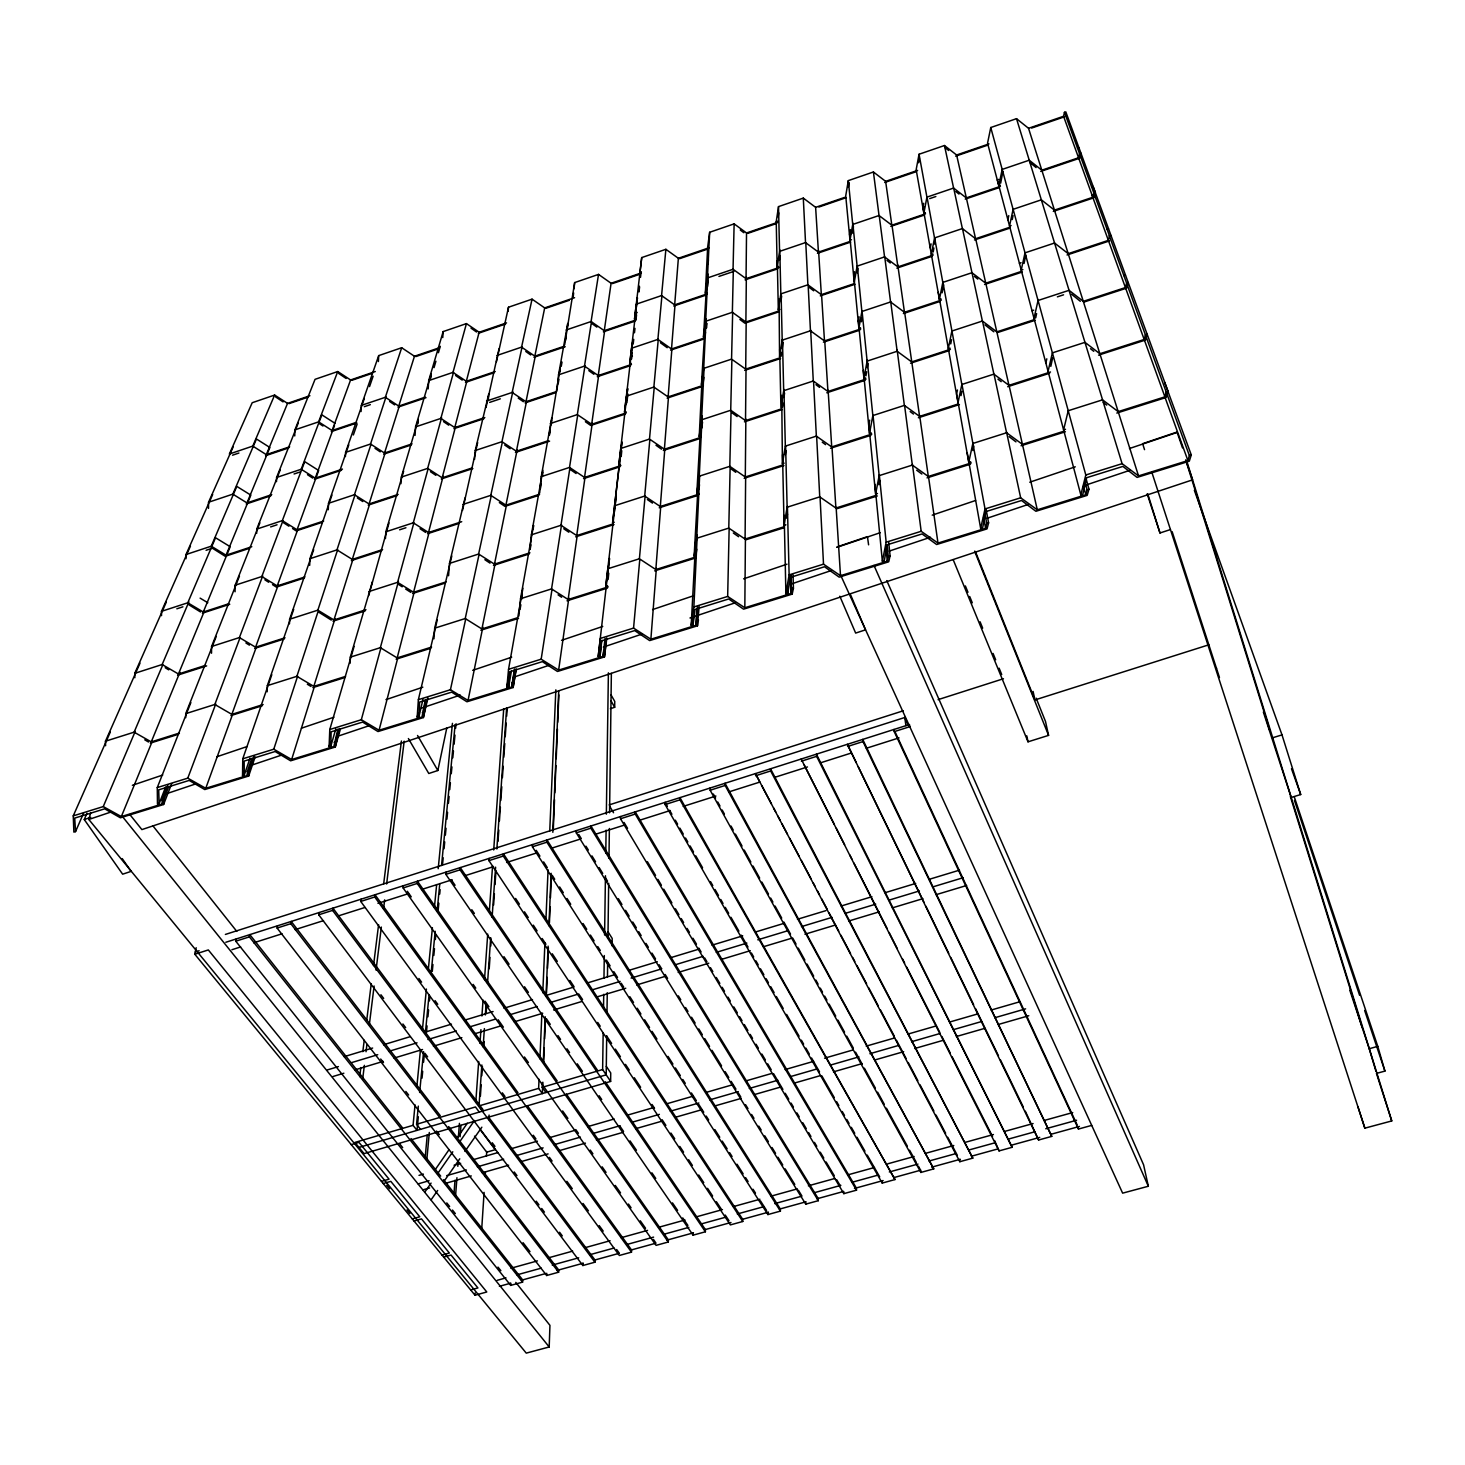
<?xml version="1.0" encoding="UTF-8"?>
<svg xmlns="http://www.w3.org/2000/svg" width="1465" height="1465" viewBox="0 0 1465 1465"><rect width="100%" height="100%" fill="white"/><g stroke="black" fill="none" stroke-linecap="round" stroke-linejoin="round"><path stroke-width="1.5" d="M361.049 899.199L360.738 901.433L619.347 1255.468L631.488 1252.136L631.488 1249.901L527.29 1105.617M208.524 508.392L208.543 502.257L233.191 446.862M211.528 653.225L211.564 646.505L239.454 576.075M856.512 1190.166L635.242 814.064L635.242 811.866L856.293 1187.95L856.512 1190.166L843.84 1193.645L620.519 818.752L620.519 816.554M780.992 409.028L745.52 420.583L746.033 368.447M782.695 464.973L745.3 476.986L745.85 419.027M784.361 526.668L745.081 539.065L745.648 476.748M791.283 575.47L790.807 593.526L744.824 607.755L745.429 537.948M235.059 591.768L235.133 585.231L259.891 522.822M415.053 1104.885L413.057 1125.321L354.896 1142.425L364.053 1153.614L610.63 1081.426L610.722 1072.966L606.309 1066.374M612.114 945.877L612.187 938.424L608.048 931.85M610.392 708.694L614.677 707.284L614.751 701.424L611.088 694.996M778.831 267.601L746.051 278.68L746.527 232.972L734.13 223.87L709.664 232.276L707.668 247.091L705.343 293.293L706.771 292.817M777.915 311.294L745.886 322.007L746.344 276.94M779.398 358.009L745.703 369.143L746.179 321.915M606.693 1036.066L606.199 1074.834L358.98 1147.406M606.986 1013.249L607.261 992.721M607.462 976.752L607.645 963.073M607.957 937.985L608.671 883.23M608.982 858.142L609.367 828.494M609.568 812.8L611.363 673.387M250.021 758.174L244.252 775.095L242.531 775.626L242.769 758.797L271.812 674.687M610.63 1081.426L602.628 1069.542L603.159 1033.063M603.525 1007.993L603.726 994.314M603.965 978.345L604.294 955.546M604.587 935.036L605.448 875.759M605.778 852.96L606.107 830.161M606.345 814.192L608.396 672.838M256.668 533.352L256.741 529.103L280.273 469.826M319.077 912.548L318.729 914.801L582.869 1265.522L594.918 1262.207L594.955 1259.973L488.504 1117.044M354.109 646.358L329.79 729.515L329.094 746.637L330.852 746.106L331.108 731.841L362.624 722.08L377.988 731.548L423.403 717.557L427.908 697.963M267.179 691.791L267.326 685.657L293.696 609.33M165.673 786.906L159.172 803.607L157.469 804.12L157.268 787.584L187.776 778.153L205.759 788.298L247.255 775.516L247.365 771.322L251.76 758.321M276.5 481.637L276.592 477.48L298.329 422.836M818.312 1200.677L590.871 828.183L590.926 825.985L818.148 1198.462L818.312 1200.677L805.75 1204.138L576.276 832.834L576.349 830.618M582.869 1265.522L582.923 1263.288M745.52 420.583L730.724 410.273L731.859 360.72M745.3 476.986L729.808 466.346L731.053 410.951M745.081 539.065L728.783 528.096L730.156 466.419M744.824 607.755L727.666 596.438L729.131 529.231M746.051 278.68L733.049 269.267L734.13 223.87M745.886 322.007L732.354 312.301L733.342 269.78M745.703 369.143L731.566 359.145L732.665 312.228M289.466 623.797L289.594 619.256L313.675 549.705M294.74 435.929L294.904 429.868L315.048 379.325L337.737 371.542L350.593 379.966L375.278 371.542M75.539 831.607L74.715 818.093L104.693 808.827L120.405 817.8L163.604 804.505L163.75 799.396L162.157 799.872L162.175 803.992L121.339 816.573L103.246 806.592L73.25 815.877L73.873 832.12L75.539 831.607L83.615 813.093M309.683 565.362L309.902 558.714L331.969 495.06M277.471 925.807L277.086 928.059L546.665 1275.502L558.623 1272.206L558.696 1269.972L448.638 1126.567M90.647 812.91L88.816 819.466L526.265 1353.129L549.192 1346.976L549.943 1325.349L515.772 1282.369M328.27 509.765L328.508 503.301L348.798 444.829M546.665 1275.502L546.738 1273.268M542.819 1082.196L542.343 1093.586L538.644 1088.367L539.028 1079.265M543.662 1061.686L544.229 1048.024M544.614 1038.905L545.456 1018.413M546.5 993.343L547.159 977.393M547.544 968.292L548.386 947.782M549.43 922.73L550.089 906.78M550.455 897.66L551.408 874.88M553.294 829.318L554.521 799.707M554.795 792.876L555.931 765.536M556.206 758.687L557.433 729.076M557.726 722.245L558.861 694.904M345.41 456.567L345.594 452.374L364.327 398.498M545.951 1092.524L542.251 1087.305L542.435 1082.763M543.277 1062.272L545.181 1016.728M546.024 996.237L548.111 946.152M548.954 925.66L551.133 873.287M552.836 832.303L558.714 691.15M780.406 1211.116L546.903 842.192L546.994 839.976L780.277 1208.9L780.406 1211.116L767.916 1214.558L532.418 846.788L532.546 844.572M539.926 1058.774L541.885 1013.231M542.764 992.721L544.943 942.636M545.914 919.855L548.075 869.752M549.741 831.04L555.839 689.85M601.822 640.26L600.046 655.935L598.196 656.503L600.357 638.41L633.558 628.1L650.881 639.216L696.058 625.244L696.772 609.348M696.058 625.244L697.377 607.078M600.046 655.935L601.529 640.883L634.693 630.591L649.673 640.59L697.468 625.811L697.67 621.27M698.072 612.187L698.274 607.645M697.468 625.811L699.116 606.528M361.068 411.537L361.342 405.402L378.703 355.61L401.685 347.736L414.467 356.251L439.445 347.718M350.007 663.407L350.3 657.162L372.385 581.788M437.284 619.768L418.367 699.684L417.195 717.136L418.972 716.586L419.631 702.065L451.678 692.139L466.932 701.772L513.116 687.524L516.156 669.853M236.213 938.955L235.773 941.208L510.699 1285.391L522.584 1282.131L522.675 1279.897L443.51 1179.71M700.856 436.057L699.226 436.57L701.589 419.814L704.097 367.678M698.512 492.936L696.809 493.485L699.263 476.18L702.138 416.023M695.93 555.546L694.135 556.114L696.717 538.259L699.647 475.96M706.624 327.83L706.844 323.326M793.059 574.921L793.426 588.307L792.199 594.112L743.561 609.165L728.728 598.965L694.978 609.458L693.073 624.768L691.187 625.354L693.879 606.931L697.267 534.89M693.073 624.768L693.385 617.974M337.847 729.057L333.855 746.509L291.645 759.529L273.772 749.201L242.769 758.797M702.999 384.123L701.442 384.636L705.379 321.165M699.226 436.57L702.174 377.054M696.809 493.485L700.874 421.975M705.343 293.293L707.43 277.965L709.664 232.276M708.163 264.213L708.382 259.818M694.135 556.114L698.549 477.81M705.471 332.189L704.958 336.565L703.475 337.06L705.654 321.274L707.943 273.955M691.187 625.354L695.674 541.427M701.442 384.636L703.713 368.374L706.093 318.93M378.391 361.544L378.703 355.61M368.686 595.614L389.031 522.913M510.699 1285.391L510.827 1283.175M703.475 337.06L706.863 280.419M385.46 538.534L385.826 531.795L403.644 471.181M159.172 803.607L158.696 789.855L189.168 780.424L204.77 789.562L248.684 776.029L248.977 770.828L254.104 755.665M400.952 483.67L401.337 477.096L418.294 419.484L418.038 423.733M415.053 435.398L415.566 426.883L431.223 373.813L430.948 377.952M428.165 388.903L428.696 380.607L443.163 331.584L466.438 323.6L479.147 332.244L506.56 322.868M481.729 1228.805L484.091 1192.4M485.116 1176.487L485.409 1171.927M486.435 1156.013L486.746 1151.453M488.797 1119.608L489.09 1115.066M742.773 1221.48L503.301 856.054L503.447 853.839L742.663 1219.265L742.773 1221.48L730.376 1224.905L488.944 860.633L489.109 858.398M475.008 1295.225L194.808 954.246L208.323 949.943L486.783 1291.984L475.008 1295.225L475.154 1293.009M442.76 337.591L443.163 331.584M482.846 1111.056L479.018 1105.91L481.857 1064.982M483.12 1046.797L484.384 1028.595M485.318 1014.97L486.124 1003.598M487.534 983.125L490.702 937.655M492.112 917.182L495.591 867.17M496.855 848.968L506.634 707.998M480.392 1096.168L481.179 1084.796M481.802 1075.695L482.443 1066.593M483.853 1046.12L484.164 1041.56M486.215 1011.985L486.691 1005.173M489.2 968.768L489.988 957.396M490.775 946.024L491.251 939.193M493.595 905.059L494.383 893.687M495.024 884.585L495.957 870.943M498.008 841.368L498.796 829.996M499.419 820.894L500.371 807.233M500.829 800.421L501.781 786.76M502.403 777.659L503.191 766.287M503.814 757.185L504.766 743.542M505.242 736.712L506.176 723.069M506.652 716.239L507.128 709.408M433.933 638.795L434.684 628.192L451.806 555.986M475.777 1102.413L478.689 1061.466M479.971 1043.281L480.941 1029.639M481.912 1015.996L483.047 1000.064M484.494 979.609L487.717 934.121M489.347 911.377L492.57 865.888M493.705 849.975L503.704 708.968M522.932 588.252L508.538 669.322L506.89 687.085L508.703 686.536L509.747 671.757L542.361 661.649L557.469 671.464L604.459 656.943L606.821 637.953M448.565 575.763L449.48 563.421L465.046 497.899M425.326 699.629L421.993 717.008L379.069 730.248L361.324 719.736L329.79 729.515M462.482 510.443L477.663 442.577M474.55 459.406L475.246 450.524L488.779 393.774M453.967 1193.883L455.011 1180.241M458.38 1137.005L459.424 1123.362M455.56 1195.898L456.952 1177.695M457.831 1166.323L458.179 1161.763M460.102 1136.748L460.981 1125.376M699.061 494.09L660.312 506.524L664.744 449.865M694.483 557.359L655.826 569.555L660.752 506.267M650.881 639.216L656.375 568.127M706.899 293.971L674.669 304.866L678.368 258.279L665.879 249.306L641.725 257.584L639.985 272.215L641.34 271.757M703.108 338.415L671.519 348.981L674.999 305.068M703.401 385.277L668.113 396.923L671.922 348.578M701.277 437.211L664.396 449.224L668.571 395.935M244.252 775.095L244.142 761.104L275.127 751.508L290.619 760.811L335.265 747.04L339.477 728.563M486.014 407.526L499.016 348.816M488.248 400.22L488.596 395.935M496.434 361.782L508.483 307.229L532.051 299.153L544.687 307.906L574.573 297.688M508.154 311.312L508.483 307.229M446.056 872.115L445.854 874.349L693.091 1235.16L705.398 1231.772L460.065 869.825L460.266 867.591L597.555 1070.366M425.161 1157.68L427.249 1134.954M426.828 1159.767L429.3 1132.482M660.312 506.524L644.692 496.067L649.837 439.738M655.826 569.555L639.399 558.769L645.131 495.811M633.558 628.1L639.747 559.886M674.669 304.866L661.576 295.582L665.879 249.306M671.519 348.981L657.895 339.404L661.924 295.784M668.113 396.923L653.866 387.071L658.279 339.312M664.396 449.224L649.489 439.079L654.141 388.298M518.885 615.978L520.533 598.727L533.571 525.349L533.168 529.524M420.528 1129.35L416.573 1124.278L418.312 1106.112M419.631 1092.487L423.586 1051.632M425.546 1031.195L429.062 994.863M431.021 974.426L435.197 931.282M437.156 910.845L439.793 883.615M441.551 865.449L455.121 724.681M418.331 1116.751L417.012 1130.376L413.057 1125.321M422.03 1078.13L422.689 1071.318M423.568 1062.217L424.227 1055.404M426.407 1032.697L427.048 1025.885M427.927 1016.783L428.586 1009.971M429.465 1000.888L429.886 996.347M432.285 971.35L432.944 964.538M433.823 955.455L434.482 948.642M435.343 939.559L435.783 935.018M438.182 910.021L438.841 903.209M439.701 894.126L440.141 889.585M442.54 864.588L443.199 857.776M444.078 848.693L444.719 841.881M445.378 835.068L446.038 828.238M446.917 819.155L447.558 812.343M448.437 803.26L449.096 796.447M449.737 789.635L450.396 782.804M451.275 773.721L451.934 766.909M452.795 757.826L453.454 751.014M454.113 744.202L454.974 735.1M455.633 728.288L456.073 723.747M521.906 598.965L522.309 594.68M529.964 549.467L531.374 534.817L542.874 470.32M416.847 1086.7L420.4 1050.368M422.396 1029.932L426.407 989.058M428.403 968.621L432.413 927.748M434.427 907.311L436.643 884.604M438.2 868.708L452.447 723.362M539.669 492.918L541.244 476.674L551.737 417.928M542.471 476.18L542.874 472.133M608.121 579.499L608.744 573.236M549.155 434.83L560.253 367.715L559.831 372.073M551.243 424.722L551.682 420.235M557.011 390.166L558.531 374.839L567.742 323.454L567.101 329.826M621.197 456.604L621.764 450.726M626.91 402.802L627.844 393.957M631.598 358.998L632.239 352.534M635.92 318.802L636.543 312.503M418.367 699.684L450.433 689.74L468.049 700.453L511.706 686.975L514.435 669.34M564.648 344.898L574.665 282.58L598.526 274.394L611.088 283.258L641.34 272.911M573.2 297.01L573.621 292.89M574.042 288.77L574.665 282.58M423.403 717.557L426.993 699.116M403.369 885.702L403.113 887.955L656.1 1245.36L668.315 1241.99L417.214 883.45L417.452 881.216L557.231 1081.042M604.459 656.943L606.437 639.033M508.538 669.322L541.171 659.195L558.641 670.109L603.049 656.393L605.027 638.484M614.274 522.218L612.608 522.749L621.929 442.1M633.21 343.781L633.722 339.386M634.473 332.793L634.986 328.398M635.993 319.608L636.506 315.195M639.015 291.92L639.527 287.433M612.608 522.749L621.929 442.32M607.517 585.744L605.759 586.293L616.142 496.452L614.128 513.373M598.196 656.503L609.495 558.458L607.426 575.892M641.725 257.584L634.51 319.278L636.304 304.152L661.576 295.582M631.177 363.32L629.712 363.796L637.422 297.761L635.645 312.796L637.037 312.32M626.031 411.683L624.511 412.196L632.77 341.272L630.921 356.746L632.386 356.251M620.428 464.442L618.816 464.973L627.698 388.518L625.811 404.45M638.96 290.674L639.472 286.243M640.498 277.361L641.011 272.911M707.522 286.426L708.254 280.053M706.002 327.812L706.515 323.417M629.712 363.796L631.562 348.249L657.895 339.404M624.511 412.196L626.416 396.173L653.866 387.071M618.816 464.973L620.794 448.473L649.489 439.079M605.759 586.293L607.847 568.75L639.399 558.769M703.273 381.871L703.804 377.366M701.808 428.073L702.522 422.103M699.006 488.834L699.501 484.714M362.679 1078.954L364.364 1065.348M366.03 1051.742L366.854 1044.948M369.363 1024.548L374.106 986M376.047 970.141L381.34 927.07M383.574 908.923L384.672 899.858M386.632 883.981L404.175 741.18M696.186 553.422L696.699 549.174M359.712 1076.61L360.848 1067.546M362.807 1051.669L364.217 1040.333M366.763 1019.915L371.268 983.638M373.52 965.508L378.593 924.69M383.665 883.871L401.428 741.015M631.488 1252.136L374.729 896.983L375.022 894.749L517.951 1092.67M603.049 656.393L603.617 651.888L605.356 651.357M513.116 687.524L516.12 668.809M778.171 217.003L778.721 212.828M779.49 259.983L780.076 255.679M781.046 300.526L781.651 296.095M781.687 352.223L781.138 356.16L779.563 356.673L779.069 299.171M782.237 348.304L783.043 342.407M531.374 534.817L560.967 525.294L576.716 535.567L584.956 477.736M520.533 598.727L551.554 588.912L568.127 599.515L577.283 535.018M558.641 670.109L568.841 598.031M782.566 407.197L783.152 403.15M784.013 397.07L784.581 393.023M566.149 329.991L591.091 321.531L604.276 330.687L611.088 283.258M558.531 374.839L584.498 366.122L598.233 375.553L604.642 330.87M550.254 423.55L577.338 414.595L591.677 424.282L598.709 375.132M541.244 476.674L569.519 467.427L584.535 477.425L592.263 423.257M785.35 454.809L785.954 450.634M594.918 1262.207L332.592 910.388L332.94 908.154L483.047 1109.719M786.833 518.335L787.474 514.014M848.4 186.916L849.041 182.686M784.178 515.332L785.899 593.636L787.804 593.05L790.166 577.43L824.52 566.754L839.189 577.137L888.706 561.809L890.097 555.894L888.706 542.343M778.611 266.447L777.164 266.941L776.23 221.636L778.519 206.62L803.296 198.105L815.62 207.334L818.441 252.127L849.572 241.597M852.465 233.173L853.472 226.617M560.967 525.294L569.94 467.756M551.554 588.912L561.553 524.745M541.171 659.195L551.957 589.699M777.164 266.941L779.563 251.394L778.519 206.62M591.091 321.531L598.526 274.394M584.498 366.122L591.475 321.714M577.338 414.595L584.993 365.719M569.519 467.427L577.595 415.804M779.819 309.408L778.318 309.921L780.827 293.897L779.783 249.709M857.19 272.856L857.886 268.351M779.563 356.673L782.2 340.155L781.083 293.842M861.42 321.769L862.061 317.777M781.724 395.312L782.42 463.727L784.141 463.16M782.457 339.495L783.683 390.697L780.918 407.728L779.673 349.256M865.943 375.827L866.602 371.707M867.28 367.587L867.958 363.466M782.42 463.727L785.332 446.129L783.94 389.415M558.623 1272.206L290.821 923.683L291.205 921.43L440.269 1115.671M785.881 524.818L784.068 525.386L787.126 507.22L785.625 446.221M918.665 162.78L919.379 158.495M925.514 213.817L891.837 225.207L885.629 181.349L873.415 171.991L848.308 180.616L845.726 195.834L849.993 240.223L851.458 239.729M511.706 686.975L514.764 669.322M785.899 593.636L789.122 574.866L787.419 506.414M852.777 223.046L857.117 266.117L854.242 282.379L849.608 234.18L850.378 229.712M849.993 240.223L852.722 224.456L848.308 180.616M878.945 484.75L879.714 480.355M506.89 687.085L509.216 673.845M508.703 686.536L511.413 671.08M860.468 327.739L858.875 328.27L853.802 275.768L854.516 271.721M933.205 251.962L933.883 248.024M934.578 244.106L935.274 240.187M549.485 434.995L550.254 430.655M540.438 488.523L541.226 484.146M530.165 549.302L530.953 544.815M520.075 609.239L520.862 604.77M565.435 340.539L566.204 336.199M558.165 383.684L558.934 379.362M561.242 366.397L562.011 362.075M865.595 377.878L863.929 378.428L858.38 321.018L859.131 316.843M858.875 328.27L861.878 311.496L857.336 266.374M942.123 292.817L943.588 284.723M863.929 378.428L867.115 361.104L862.061 311.148M522.584 1282.131L249.398 936.868L249.819 934.615L402.509 1127.83M950.748 343.909L951.518 339.715M1009.239 227.441L975.58 238.722L956.608 154.997L944.467 145.511L919.049 154.246L916.156 169.684L923.866 213.121L925.349 212.626M869.679 420.144L868.837 424.594L875.594 494.126L877.443 493.54M871.236 432.889L869.478 433.457L872.847 415.566L867.188 359.896M941.024 298.897L939.413 299.428L922.932 207.243L923.701 203.269M923.866 213.121L926.924 197.134L919.049 154.246M1000.668 183.198L1002.866 171.643M961.022 395.623L961.846 391.302M875.594 494.126L879.165 475.631L873.067 415.694M930.275 247.988L931.081 243.886M927.198 197.995L934.524 237.934L931.301 254.434L932.857 253.921M1012.26 219.567L1013.029 215.593M972.833 450.524L973.712 446.038M986.128 509.564L988.6 522.877L987.025 528.902L936.629 544.522L922.108 533.938L887.131 544.815L884.311 560.729L882.37 561.315L886.16 542.197L879.311 474.861M939.413 299.428L942.819 282.397L934.688 238.209M434.684 628.192L465.229 618.541L481.912 628.961L495.188 563.293M468.049 700.453L482.827 627.185M1024.09 263.425L1025.738 255.203M486.545 401.044L512.164 392.455L525.99 401.74L535.311 356.032M475.246 450.524L501.946 441.697L516.394 451.238L526.594 401.025M462.94 504.436L490.793 495.353L505.919 505.169L517.145 449.92M449.48 563.421L478.616 554.045L494.474 564.153L506.432 505.187M496.946 355.482L521.577 347.132L534.835 356.16L544.687 307.906M1053.317 211.399L1093.952 197.775L1095.362 192.519L1065.806 111.871L1064.451 112.329L1093.861 193.014L1092.853 197.262L1054.452 210.118L1028.54 128.297L1016.509 118.665L990.761 127.528L987.557 143.167L998.782 185.634L1000.302 185.139M789.122 574.866L823.513 564.172L840.507 575.708L887.296 561.223L888.284 556.462L887.131 545.163M1036.597 313.565L1035.718 317.813L1033.997 318.381L1038.044 300.49L1013.212 209.623M194.808 954.246L196.182 947.727M408.387 738.543L428.787 773.502L437.852 770.517L446.752 728.178M998.782 185.634L1002.188 169.409L990.761 127.528M957.451 390.001L956.608 394.012L968.75 462.299L970.617 461.713M942.874 282.086L961.846 384.489L958.018 402.674L938.278 292.341M1007.883 219.787L1008.781 215.63M1002.445 170.288L1013.102 209.33L1009.513 226.068L1011.088 225.555M1050.808 366.397L1052.694 357.606M465.229 618.541L478.872 555.381M450.433 689.74L465.705 618.999M512.164 392.455L522.071 347.004M501.946 441.697L512.805 391.759M490.793 495.353L502.257 442.577M478.616 554.045L491.324 495.371M968.75 462.299L972.833 443.474L1006.583 432.761L1022.405 444.334L1064.139 431.149M521.577 347.132L532.051 299.153M1086.005 478.341L1088.971 489.237L1087.195 495.371L1035.883 511.285L1021.563 500.499L985.945 511.578L982.63 527.785L980.653 528.407L985.029 508.923L962.011 384.654M1092.853 197.262L1063.553 116.284L1064.451 112.329M423.495 710.488L425.509 701.772M418.972 716.586L423.037 699.171M912.439 464.368L921.174 531.301L937.985 543.076L985.615 528.297L986.751 523.463L985.121 514.563M1045.863 362.899L1046.816 358.815M1048.061 371.378L1052.383 352.864L1037.788 299.373M417.195 717.136L418.221 712.777M1093.916 193.343L1109.499 235.975L1108.419 240.352L1068.223 253.665L1054.562 243.025L1025.024 252.841L1021.215 270.146L1022.845 269.597M1164.602 382.237L1191.283 454.937L1189.305 461.2L1137.06 477.407L1122.904 466.419L1086.645 477.7L1082.836 494.236L1080.822 494.859L1085.803 474.99L1052.548 353.34M1109.335 235.737L1126.603 283.038L1125.45 287.561L1083.294 301.332L1069.047 290.326L1041.432 200.137M385.826 531.795L413.295 522.822L428.512 532.509L443.144 476.217M368.887 591.567L397.583 582.337L413.57 592.281L429.08 532.491M350.3 657.162L380.351 647.677L397.161 657.913L413.899 593.288M379.069 730.248L397.748 658.041M1006.528 432.065L1020.666 497.807L1037.293 509.802L1085.803 494.767L1087.085 489.823L1084.723 481.088M428.696 380.607L452.996 372.385L466.328 381.285L479.147 332.244M415.566 426.883L440.855 418.422L454.754 427.579L466.877 381.12M401.337 477.096L427.652 468.397L442.192 477.81L455.542 426.571M361.324 719.736L380.937 647.805M427.652 468.397L441.588 417.69M413.295 522.822L428.055 468.965M397.583 582.337L413.881 522.822M380.351 647.677L398.443 581.44M1069.358 291.37L1102.559 399.835L1118.18 411.628L1164.913 396.85L1166.232 391.997L1168.063 391.411L1093.055 186.44L1091.572 186.934M452.996 372.385L466.438 323.6M440.855 418.422L453.546 372.22M335.265 747.04L340.173 729.881M1102.999 401.337L1122.098 463.673L1138.525 475.905L1187.914 460.578L1189.36 455.542L1126.915 284.082M335.705 740.081L337.536 733.635M330.852 746.106L335.796 728.929M329.094 746.637L330.339 742.352M434.043 367.642L435.911 361.251M438.42 352.699L440.306 346.308M1168.063 391.411L1166.232 397.454L1116.806 413.075M291.645 759.529L314.536 686.188M328.508 503.301L354.457 494.712L369.088 503.978L385.423 452.007M309.902 558.714L336.968 549.888L352.296 559.41L369.601 504.235M289.594 619.256L317.85 610.173L333.947 619.97L353.01 559.099M267.326 685.657L296.882 676.317L313.821 686.371L334.954 618.761M361.342 405.402L385.35 397.29L398.755 406.08L414.467 356.251M345.594 452.374L370.535 444.023L384.526 453.033L399.451 405.622M296.882 676.317L318.198 611.161M273.772 749.201L297.633 676.152M370.535 444.023L386.046 396.85M354.457 494.712L370.737 445.14M336.968 549.888L354.97 494.987M317.85 610.173L337.701 549.576M385.35 397.29L401.685 347.736M247.255 775.516L252.987 758.577M248.684 776.029L255.111 756.984M242.531 775.626L243.977 771.396M369.546 386.577L373.135 376.194M353.358 434.959L357.094 424.172M235.133 585.231L261.814 576.532L277.215 585.908L297.596 530.019M211.564 646.505L239.399 637.568L255.588 647.2L278.112 585.304M185.725 717.685L185.725 713.656L214.824 704.482L231.855 714.371L256.027 647.86M205.759 788.298L232.752 713.876M294.904 429.868L318.601 421.865L332.097 430.527L350.593 379.966M276.592 477.48L301.204 469.258L315.268 478.158L334.478 425.583M282.324 520.643L297.047 529.781L318.674 470.485L304.72 461.64L282.324 520.643L256.741 529.103M214.824 704.482L239.839 638.246M187.776 778.153L215.74 704.006M301.204 469.258L321.861 414.851L335.247 423.477M261.814 576.532L282.892 520.881M239.399 637.568L262.711 575.928M318.601 421.865L337.737 371.542M163.604 804.505L171.661 783.647M162.157 799.872L167.834 785.295M162.175 803.992L168.585 786.888M157.268 787.584L190.871 702.559M185.725 713.656L216.252 636.451M187.776 602.793L203.287 612.022L230.206 546.72L215.538 537.747L187.776 602.793L161.48 611.344L161.535 615.648M134.835 677.746L134.743 673.332L162.157 664.524L178.455 674.01L204.349 611.125M105.59 745.74L105.462 741.217L134.121 732.17L151.261 741.894L179.902 672.252M121.339 816.573L152.342 741.125M287.543 403.369L274.633 395.056L252.2 402.728L229.364 454.022L252.767 446.092L266.319 454.644L287.543 403.369L309.902 395.733M232.825 494.144L246.981 502.916L269.89 447.503L256.448 438.987L232.825 494.144L208.543 502.257M211.253 546.189L226.049 555.198L250.845 495.133L236.799 486.398L211.253 546.189L186 554.539L186 558.733M162.157 664.524L188.875 601.895M134.121 732.17L162.761 664.89M103.246 806.592L135.22 731.42M122.236 858.618L131.154 871.382L122.639 874.184L84.256 819.539L86.948 813.24M252.767 446.092L274.633 395.056M73.25 815.877L110.333 732.006M161.48 611.344L190.468 546.06M134.743 673.332L166.332 602.06M105.462 741.217L140.017 663.132M186 554.539L212.681 494.492M434.775 1170.315L449.077 1149.604M456.897 1138.323L467.298 1123.27M424.685 1192.29L431.076 1183.097M437.449 1173.886L452.795 1151.783M459.168 1142.572L474.495 1120.469M431.149 1199.762L437.65 1190.459M444.151 1181.156L459.754 1158.815M464.954 1151.38L481.857 1127.189M1028.54 128.297L1063.553 116.284M1031.635 128.059L1064.561 116.779M956.608 154.997L989.003 143.9M955.62 156.169L987.868 145.108M885.629 181.349L917.603 170.38M884.677 182.502L916.504 171.588M815.62 207.334L845.085 197.244M776.23 221.636L777.604 221.16M818.88 207.041L846.111 197.702M746.527 232.972L777.695 222.314M747.699 233.393L776.651 223.486M678.368 258.279L709.133 247.75M679.522 258.701L708.126 248.922M612.37 283.624L640.242 274.102M545.969 308.254L569.262 300.307M478.341 333.306L505.535 324.021M415.749 356.599L438.456 348.835M351.875 380.296L372.275 373.337M288.953 403.662L308.309 397.052M1002.188 169.409L1029.236 160.216L1041.816 170.196L1078.588 157.744L1079.54 153.642L1080.969 153.147L1079.632 158.238L1040.736 171.423M926.924 197.134L953.605 188.069L966.296 197.903L1000.43 186.33M852.722 224.456L879.037 215.52L891.837 225.207M1077.453 148.093L1078.863 147.617M929.689 198.617L935.842 196.53M779.563 251.394L805.53 242.586L818.441 252.127M707.43 277.965L733.049 269.267M998.8 179.408L997.317 179.92L1080.822 494.859M718.93 276.427L733.873 271.373M922.932 207.243L924.415 206.748M849.608 234.18L851.055 233.686M705.983 286.957L707.394 286.481M965.252 199.112L999.35 187.557M890.83 226.397L924.47 215.007M364.327 406.684L370.334 404.651M817.452 253.317L850.652 242.091M745.099 279.852L777.604 268.846M232.532 455.194L238.905 453.033M673.735 306.02L705.837 295.179M604.276 330.687L636.066 319.956M603.379 331.822L635.041 321.128M534.835 356.16L564.135 346.271M533.956 357.277L565.215 346.729M466.328 381.285L495.262 371.524M465.485 382.383L494.291 372.659M398.755 406.08L425.271 397.125M397.949 407.16L426.004 397.693M332.097 430.527L355.72 422.561M331.31 431.589L356.874 422.982M266.319 454.644L289.649 446.788M265.55 455.707L288.678 447.924M1013.102 209.33L1041.34 199.826L1054.452 210.118M837.138 546.885L867.445 536.648L868.599 544.833M132.363 785.295L162.707 775.04M216.893 756.746L247.237 746.491M301.442 728.197L333.947 717.209M385.973 699.647L422.817 687.195M472.682 670.347L511.688 657.181M561.553 640.333L602.738 626.434M652.584 609.587L693.769 595.669M743.634 578.84L786.98 564.19M836.826 547.361L880.19 532.711M932.216 515.149L975.562 500.499M1029.749 482.205L1075.273 466.822M1129.46 448.528L1177.146 432.413M934.524 237.934L962.377 228.577L975.58 238.722M857.117 266.117L884.567 256.906L897.899 266.886L933.15 255.093M780.827 293.897L807.893 284.814L821.334 294.648L853.802 283.789M705.654 321.274L732.354 312.301M1093.861 193.014L1095.362 192.519M853.802 275.768L855.322 275.255M489.64 402.399L500.316 398.828M974.5 239.967L1010.337 227.972M896.836 268.132L932.161 256.302M820.308 295.875L854.919 284.283M84.256 819.539L90.738 817.378M88.816 819.466L111.065 811.995M165.637 794.012L195.962 783.83M252.31 764.931L282.635 754.75M336.803 736.565L369.308 725.651M421.297 708.181L460.303 695.088M514.471 676.922L549.137 665.275M603.305 647.091L642.311 633.997M689.978 617.992L735.467 602.719M791.814 583.803L830.802 570.709M889.31 551.078L930.476 537.252M986.806 518.354L1027.972 504.528M1086.481 484.878L1129.808 470.338M294.062 473.982L300.215 471.931M779.032 311.789L744.898 323.216L739.88 319.462M670.567 350.153L704.226 338.909M598.233 375.553L631.47 364.455M597.299 376.706L630.518 365.627M525.99 401.74L556.718 391.485M525.093 402.893L555.436 392.767M454.754 427.579L484.823 417.543M453.894 428.696L483.835 418.715M384.526 453.033L412.086 443.858M383.684 454.15L411.116 445.012M315.268 478.158L342.462 469.093M314.462 479.256L341.528 470.228M246.981 502.916L271.757 494.657M246.193 503.997L270.86 495.793M942.819 282.397L971.936 272.728L985.707 283.203L1021.142 271.483M1106.972 229.291L1108.529 228.778M861.878 311.496L890.573 301.973L904.473 312.283L941.336 300.105M782.2 340.155L810.456 330.779L824.484 340.924L860.797 328.929M1019.42 263.242L1021.05 262.693M703.713 368.374L731.566 359.145M1109.499 235.975L1111.056 235.462M858.38 321.018L859.955 320.487M1067.051 254.983L1109.554 240.901M984.572 284.503L1022.277 272.032M903.374 313.565L940.31 301.351M823.422 342.187L859.808 330.156M270.64 526.906L277.05 524.8M744.678 370.37L780.552 358.522M206.071 550.291L212.388 548.203L225.225 556.315L248.739 548.569M667.124 398.132L702.468 386.467M591.677 424.282L626.342 412.855M625.335 414.064L590.725 425.473L585.396 421.737M516.394 451.238L548.423 440.672M515.442 452.429L549.595 441.166M442.192 477.81L471.675 468.086M441.295 478.963L472.847 468.562M369.088 503.978L398.169 494.401M368.209 505.132L397.253 495.555M297.047 529.781L323.673 521.009M322.208 522.346L296.205 530.898L292.56 528.554M226.049 555.198L251.797 546.72M1147.168 493.888L1159.987 532.985L1170.443 529.561M1038.044 300.49L1069.047 290.326M1034.144 319.681L996.786 331.877L982.392 321.036L951.884 331.035L948.276 348.652L949.979 348.084M1057.382 296.846L1063.572 294.813M1123.838 275.621L1125.45 275.09M867.115 361.104L897.148 351.27L911.688 361.91L950.4 349.293M783.683 390.697L813.276 381.01L827.945 391.485L866.071 379.05M1032.019 310.745L1033.722 310.177M701.589 419.814L730.724 410.273M1126.603 283.038L1128.251 282.507L1126.658 288.129L1084.192 301.991M700.014 428.238L701.607 427.707M997.683 332.518L1035.316 320.249M399.615 529.799L405.933 527.748M910.534 363.228L949.43 350.538M826.809 392.785L865.137 380.296M744.44 421.847L782.182 409.559M176.844 608.799L182.924 606.821M663.352 450.469L700.307 438.438M584.535 477.425L620.867 465.595M583.528 478.652L619.933 466.804M505.919 505.169L539.614 494.218M538.717 495.408L504.949 506.377L499.345 502.587M428.512 532.509L461.713 521.705M427.579 533.7L458.765 523.554M352.296 559.41L382.603 549.576M351.38 560.582L381.669 550.748M277.215 585.908L304.958 576.917M304.061 578.071L276.354 587.08L272.527 584.663M203.287 612.022L228.522 603.836M202.426 613.157L229.749 604.294M1052.383 352.864L1084.961 342.352L1099.867 353.743L1144.202 339.477L1145.429 334.789L1147.15 334.24L1145.447 340.063L1098.567 355.134M961.846 384.489L993.893 374.143L1008.964 385.332L1050.497 371.982M872.847 415.566L904.363 405.402L919.599 416.39L958.202 403.992M785.332 446.129L816.353 436.13L831.717 446.935L871.822 434.061M699.263 476.18L729.808 466.346M614.622 505.736L644.692 496.067M1007.7 386.705L1049.636 373.245M918.372 417.763L959.428 404.56M830.545 448.272L870.943 435.306M744.165 478.286L783.94 465.54M659.232 507.806L698.164 495.317M576.716 535.567L612.755 524.031M575.672 536.849L614 524.562M494.474 564.153L529.945 552.799M493.467 565.417L529.121 553.99M413.57 592.281L446.092 581.88M412.581 593.508L445.195 583.088M333.947 619.97L365.975 609.715M332.995 621.178L365.115 610.905M609.165 804.908L903.246 710.8M938.094 699.647L1003.452 678.735M255.588 647.2L285.034 637.788M254.672 648.391L284.192 638.96M178.455 674.01L205.393 665.403M177.576 675.182L206.657 665.897M225.39 934.432L904.747 717.502L908.74 726.255M195.285 951.975L199.148 950.748M225.811 942.27L909.454 724.534L909.783 726.695L894.254 731.639L1078.46 1129.039L1091.7 1125.395M235.773 941.208L249.398 936.868M277.086 928.059L290.821 923.683M318.729 914.801L332.592 910.388M360.738 901.433L374.729 896.983M403.113 887.955L417.214 883.45M445.854 874.349L460.065 869.825M488.944 860.633L503.301 856.054M532.418 846.788L546.903 842.192M576.276 832.834L590.871 828.183M620.519 818.752L635.242 814.064M665.128 804.56L679.998 799.817L679.943 797.619L894.987 1179.563L882.223 1183.079L665.128 804.56L665.092 802.344L667.362 806.318M710.159 790.221L725.138 785.46L725.029 783.262L933.754 1168.887L920.881 1172.439L710.159 790.221L710.067 788.024M755.555 775.772L770.682 770.956L770.535 768.777L972.797 1158.137L959.831 1161.708L755.427 773.593L759.694 781.669M801.373 761.196L816.628 756.343L816.426 754.164L1012.132 1147.296L999.075 1150.904L801.19 759.017M847.612 746.472L862.995 741.583L862.739 739.404L1051.76 1136.382L1038.612 1140.008L847.356 744.312L856.311 762.752M1102.559 399.835L1068.223 410.731L1063.59 429.904L1065.495 429.3M879.165 475.631L912.329 465.101L928.316 476.473L971.313 462.903M787.126 507.22L819.741 496.873L835.892 508.044L876.052 495.371M696.717 538.259L728.783 528.096M231.91 949.723L240.626 946.939M253.701 942.801L282.049 933.791M295.124 929.634L323.472 920.643M338.726 915.79L364.895 907.494M377.97 903.337L408.497 893.632M421.572 889.493L452.099 879.787M465.174 875.649L493.522 866.639M506.615 862.482L537.124 852.795M552.397 847.942L580.726 838.951M595.999 834.098L624.328 825.106M639.601 820.254L670.128 810.566M683.203 806.409L715.909 796.026M728.984 791.869L759.511 782.182M774.765 777.329L807.471 766.946M820.547 762.807L851.073 753.102M866.346 748.267L899.034 737.884M1208.845 644.801L1034.931 699.94L975.379 551.499M1021.068 445.763L1065.421 431.754M927.034 477.883L970.453 464.167M836.79 508.758L877.334 495.957M745.978 539.761L783.775 527.84M654.69 570.874L695.783 557.927M568.127 599.515L608.25 586.861M567.028 600.815L607.444 588.088M481.912 628.961L517.237 617.827M480.85 630.243L518.537 618.377M397.161 657.913L431.589 647.072M396.136 659.177L430.747 648.281M313.821 686.371L345.575 676.391M312.832 687.616L344.769 677.581M231.855 714.371L263.132 704.537M230.921 715.579L262.345 705.709M151.261 741.894L179.408 733.049M150.346 743.103L178.565 734.24M953.275 559.886L1028.027 741.821L1048.574 735.375L1045.497 721.458L1036.158 698.146M1085.803 474.99L1122.098 463.673M985.029 508.923L1020.666 497.807M886.16 542.197L921.174 531.301M693.879 606.931L727.666 596.438M1189.36 455.542L1191.283 454.937M1087.085 489.823L1088.971 489.237M986.751 523.463L988.6 522.877M888.284 556.462L890.097 555.894M791.649 588.857L793.426 588.307M696.772 620.666L698.53 620.116M512.146 682.562L513.849 682.031M422.305 712.668L423.971 712.155M334.057 742.261L335.705 741.748M247.365 771.322L248.977 770.828M1272.371 737.847L1282.003 734.899L1300.7 794.561L1291.196 797.418L1263.361 712.063M344.183 1056.668L372.641 1048.043M383.592 1044.728L409.87 1036.762M425.198 1032.111L451.476 1024.145M464.625 1020.171L493.082 1011.528M504.033 1008.213L532.491 999.588M545.639 995.596L574.097 986.971M587.245 982.997L613.524 975.031M628.851 970.379L657.309 961.754M670.457 957.762L698.915 949.137M712.063 945.163L742.718 935.86M755.848 931.887L784.324 923.261M797.454 919.269L825.912 910.644M841.24 905.993L871.913 896.708M885.043 892.716L915.698 883.432M928.828 879.44L959.483 870.155M327.482 1069.889L338.415 1066.593M351.508 1062.638L377.732 1054.708M388.646 1051.412L417.049 1042.824M427.963 1039.527L456.366 1030.939M469.459 1026.965L495.683 1019.054M510.974 1014.421L537.179 1006.51M550.291 1002.536L578.675 993.966L582.557 999.533M591.787 989.992L620.171 981.403M631.104 978.107L661.686 968.859M674.779 964.904L703.182 956.315M716.293 952.36L746.875 943.112M757.79 939.816L788.371 930.568M801.465 926.613L832.047 917.365M845.159 913.391L875.74 904.161M888.834 900.188L919.416 890.94M932.527 886.984L963.109 877.736M332.921 1076.519L343.854 1073.222M354.786 1069.944L383.189 1061.374M394.122 1058.078L422.524 1049.508M433.457 1046.211L461.86 1037.659M474.971 1033.704L501.195 1025.793M514.307 1021.837L542.709 1013.286M553.642 1009.989L582.044 1001.419M597.335 996.804L625.756 988.252M636.671 984.956L665.092 976.386M678.203 972.43L708.785 963.219M721.897 959.264L750.3 950.693M763.412 946.738L791.832 938.186M804.944 934.231L835.526 925.001M848.638 921.045L879.238 911.834M892.35 907.879L922.932 898.649M936.043 894.694L966.644 885.483M416.573 1124.278L475.466 1106.954L479.293 1112.1M479.018 1105.91L538.644 1088.367M542.251 1087.305L602.628 1069.542M351.252 1144.641L358.962 1142.37L389.049 1179.178L381.449 1181.376M383.226 1183.555L390.807 1181.358L419.777 1216.792L412.306 1218.917M419.008 1175.37L423.403 1174.106M454.095 1165.243L460.669 1163.338M473.818 1159.529L497.935 1152.57M511.084 1148.761L537.399 1141.162M550.547 1137.371L574.665 1130.394M587.813 1126.603L614.128 1119.004M627.276 1115.195L653.573 1107.595M666.74 1103.786L693.037 1096.186M706.185 1092.396L732.5 1084.796M745.648 1080.987L771.963 1073.387M785.112 1069.578L813.606 1061.356M824.575 1058.188L853.069 1049.947M866.218 1046.138L894.73 1037.916M907.879 1034.107L936.373 1025.885M949.521 1022.076L978.034 1013.835M991.182 1010.044L1019.677 1001.804M418.129 1183.885L429.099 1180.717M446.642 1175.663L466.383 1169.986M477.352 1166.818L503.667 1159.236M516.834 1155.446L543.149 1147.864M554.1 1144.696L580.415 1137.115M593.581 1133.324L619.896 1125.743M633.063 1121.952L659.378 1114.371M670.329 1111.221L698.842 1102.999M709.811 1099.849L738.323 1091.626M749.293 1088.458L777.805 1080.254M790.954 1076.464L817.269 1068.882M830.435 1065.092L858.948 1056.869M869.899 1053.72L898.411 1045.497M911.578 1041.707L940.091 1033.484M953.239 1029.694L981.751 1021.49M994.918 1017.699L1025.61 1008.854M423.019 1189.818L429.611 1187.932M444.975 1183.519L471.309 1175.937M482.278 1172.787L508.611 1165.224M521.778 1161.434L548.111 1153.871M559.099 1150.721L585.432 1143.139M596.402 1139.99L622.735 1132.427M635.902 1128.636L662.235 1121.073M675.402 1117.282L701.753 1109.719M714.92 1105.928L741.253 1098.365M754.42 1094.575L780.753 1087.012M793.92 1083.221L820.254 1075.658M833.438 1071.867L861.969 1063.663M875.136 1059.891L903.667 1051.687M914.636 1048.537L943.167 1040.333M956.334 1036.542L984.865 1028.338M998.031 1024.566L1028.76 1015.739M414.009 1221.004L421.481 1218.88L449.37 1253.033L442.009 1255.084M443.657 1257.098L451.019 1255.029L477.92 1287.955L470.668 1289.951M510.955 1268.232L537.399 1260.907M548.423 1257.849L572.65 1251.128M585.872 1247.466L610.099 1240.745M621.123 1237.705L647.548 1230.38M658.572 1227.322L684.997 1219.997M696.021 1216.939L722.446 1209.614M733.471 1206.574L759.914 1199.249M770.92 1196.191L797.363 1188.866M808.369 1185.808L834.812 1178.483M848.034 1174.82L874.458 1167.495M887.68 1163.833L914.123 1156.508M925.129 1153.449L953.77 1145.52M964.794 1142.462L993.417 1134.533M1004.441 1131.474L1033.081 1123.545M1044.087 1120.487L1072.728 1112.558M497.184 1280.318L505.993 1277.883M516.999 1274.843L541.244 1268.159M552.25 1265.101L578.693 1257.812M589.717 1254.754L613.945 1248.07M627.167 1244.408L653.591 1237.119M664.616 1234.061L688.843 1227.377M702.065 1223.715L726.31 1217.03M737.316 1213.972L763.759 1206.684M774.765 1203.626L801.208 1196.337M814.43 1192.675L840.855 1185.368M851.879 1182.328L878.322 1175.022M889.328 1171.982L917.969 1164.071M928.993 1161.031L955.418 1153.724M968.64 1150.062L995.083 1142.773M1008.305 1139.111L1034.729 1131.804M1045.754 1128.764L1076.592 1120.249M499.4 1286.307L510.443 1283.267M521.467 1280.227L545.712 1273.543M556.755 1270.503L583.216 1263.215M594.241 1260.175L618.505 1253.491M631.726 1249.846L655.99 1243.162L653.445 1239.408M667.014 1240.123L693.476 1232.816M704.519 1229.776L730.98 1222.488M742.004 1219.448L768.466 1212.159M779.49 1209.119L805.951 1201.813M816.994 1198.791L843.455 1191.485M854.48 1188.445L883.139 1180.552M894.181 1177.512L920.643 1170.205L920.881 1172.439M931.667 1167.166L960.344 1159.273M971.368 1156.233L997.83 1148.945M1011.07 1145.282L1039.729 1137.389M1050.753 1134.35L1079.43 1126.438M1349.796 990.212L1369.226 1048.72L1377.778 1046.358L1384.919 1071.098L1376.569 1073.387M886.783 580.616L1143.597 1164.84L1148.34 1186.247L1122.63 1193.151L840.269 574.353M1151.82 472.206L1364.849 1128.16L1391.75 1120.945L1186.577 460.523M144.76 739.825L148.496 742.004M200.119 598.141L207.81 602.738M165.215 667.71L168.75 669.853M188.985 604.844L200.504 611.967M245.9 642.97L249.398 645.131M307.339 684.228L311.001 686.481M319.059 612.37L331.255 620.061M264.89 579.847L268.699 582.246M283.441 522.675L288.916 526.21M398.736 584.553L402.197 586.806M405.659 589.04L410.859 592.391M357.35 497.972L362.789 501.543M307.485 474.678L312.723 478.103M420.034 528.719L425.692 532.454M484.878 559.722L490.024 563.128M558.073 594.863L561.644 597.244M319.608 423.788L322.959 426.022M275.603 396.923L283.075 401.904M375.022 448.345L380.222 451.843M430.49 471.712L435.892 475.338M338.69 373.428L346.125 378.464M563.732 528.755L568.86 532.216M389.653 401.502L394.634 404.889M443.565 421.645L448.729 425.18M504.729 445.049L510.095 448.729M570.544 469.661L576.111 473.506M455.597 375.516L462.189 380.094M647.402 499.583L652.474 503.099M518.244 398.114L523.371 401.703M733.324 533.022L738.598 536.721M470.998 328.123L476.51 332.006M525.77 351.472L530.678 354.951M655.99 445.25L661.502 449.169M730.779 468.727L735.796 472.316M588.82 370.663L593.911 374.289M591.97 323.582L596.859 327.116M731.658 412.581L737.133 416.554M660.459 342.773L667.198 347.699M822.25 442.192L825.564 444.628M916.687 470.21L921.851 474.037M815.968 384.691L819.576 387.383M910.168 411.573L913.446 414.046M808.698 287.012L813.679 290.803M740.264 230.005L743.835 232.734M1009.129 436.643L1015.959 441.862M997.958 379.16L1001.199 381.669M886.966 260.422L890.262 262.986M984.956 324.864L993.819 331.804M1103.328 402.472L1106.698 405.109M974.39 276.409L977.778 279.101M1090.528 348.725L1093.751 351.289M1071.519 294.19L1080.309 301.277M955.858 191.53L958.989 194.058M945.145 147.635L948.642 150.474M1029.895 162.45L1036.103 167.578M386.687 1185.222L389.598 1188.756M406.995 1209.962L409.889 1213.496M122.859 817.067L549.192 1346.976M129.817 814.522L141.885 829.593L1192.583 479.842L1185.716 459.955M399.835 1144.055L402.674 1147.626M446.788 1202.911L449.627 1206.482M452.484 1210.053L455.322 1213.606M498.008 1267.115L500.865 1270.686M152.818 825.747L236.799 931.392M410.987 1138.561L440.69 1176.139M380.717 1059.03L383.5 1062.638M405.823 1091.443L408.625 1095.033M436.515 1131.035L439.317 1134.643M523.023 1242.668L530 1251.659M474.532 1136.144L486.691 1152.168L495.262 1149.695L480.172 1129.661M380.918 994.753L383.665 998.416M402.912 1023.98L405.659 1027.643M424.887 1053.225L427.634 1056.869M492.222 1142.737L494.969 1146.381M514.215 1171.963L516.962 1175.608M536.208 1201.19L538.955 1204.834M541.702 1208.497L544.449 1212.141M559.557 1232.248L562.304 1235.892M418.898 978.492L421.59 982.173M435.05 1000.613L437.742 1004.294M502.312 1092.817L505.004 1096.498M533.26 1135.228L535.952 1138.928M549.412 1157.368L552.104 1161.049M566.9 1181.339L572.284 1188.701M583.033 1203.461L588.417 1210.841M599.185 1225.582L603.214 1231.113M616.673 1249.553L619.365 1253.253M407.325 891.288L411.262 896.873M473.122 984.37L475.759 988.106M484.97 1001.126L488.925 1006.711M498.137 1019.75L503.392 1027.185M524.452 1056.979L528.407 1062.564M562.633 1110.964L567.889 1118.399M575.782 1129.57L578.419 1133.306M590.267 1150.062L592.904 1153.779M602.115 1166.818L606.052 1172.403M615.263 1185.423L620.537 1192.876M628.43 1204.047L631.067 1207.764M640.278 1220.803L645.552 1228.238M566.387 1094.117L668.278 1239.775L668.315 1241.99M451.202 879.641L455.066 885.263M471.785 909.71L474.367 913.464M503.942 956.682L509.088 964.208M524.525 986.751L528.389 992.391M546.39 1018.706L550.254 1024.346M557.982 1035.609L560.546 1039.381M566.973 1048.775L569.555 1052.529M577.265 1063.81L582.411 1071.318M599.13 1095.747L601.712 1099.519M619.713 1125.816L623.577 1131.456M630.005 1140.85L636.451 1150.263M651.888 1172.806L655.734 1178.446M672.453 1202.875L677.599 1210.383M682.745 1217.909L687.891 1225.418M605.265 1081.738L705.343 1229.556L705.398 1231.772M515.625 898.448L519.416 904.18M524.47 911.798L528.261 917.53M533.315 925.148L537.087 930.879M542.142 938.497L545.932 944.229M552.25 953.77L557.304 961.388M569.922 980.47L573.712 986.183M597.702 1022.424L600.229 1026.233M606.547 1035.773L611.601 1043.41M615.373 1049.123L620.428 1056.759M625.482 1064.377L629.272 1070.109M634.327 1077.727L640.626 1087.268M651.998 1104.427L654.525 1108.254M662.107 1119.7L665.879 1125.413M670.933 1133.049L674.724 1138.763M679.778 1146.399L683.569 1152.113M688.623 1159.749L692.396 1165.462M698.713 1175.003L703.768 1182.621M707.558 1188.353L712.613 1195.971M716.385 1201.703L721.439 1209.321M725.23 1215.053L729.021 1220.766M536.227 850.341L539.926 856.128M543.625 861.896L547.324 867.683M552.25 875.374L554.704 879.238M559.63 886.929L563.329 892.716M567.028 898.485L570.727 904.271M583.033 923.518L586.732 929.286M590.432 935.073L594.131 940.841M597.812 946.628L600.284 950.474M606.437 960.106L610.136 965.875M613.835 971.661L617.534 977.43M621.215 983.216L623.687 987.062M629.84 996.694L633.539 1002.463M637.238 1008.231L640.938 1014.018M644.618 1019.787L649.544 1027.496M652.017 1031.342L656.943 1039.051M668.022 1056.375L672.948 1064.084M675.42 1067.93L680.346 1075.64M682.8 1079.485L685.272 1083.331M691.425 1092.963L696.351 1100.654M698.823 1104.518L703.749 1112.21M706.203 1116.074L708.675 1119.919M714.828 1129.552L719.755 1137.243M722.227 1141.107L727.153 1148.798M729.607 1152.644L732.079 1156.508M737.005 1164.199L743.158 1173.831M745.63 1177.677L748.084 1181.541M753.01 1189.232L755.482 1193.078M760.408 1200.787L766.561 1210.42M578.748 834.501L581.147 838.401M585.945 846.166L588.344 850.066M591.952 855.89L595.541 861.731M599.148 867.555L602.738 873.396M605.155 877.279L607.554 881.161M618.358 898.668L621.947 904.491M625.555 910.333L629.144 916.156M632.752 921.998L636.359 927.821M638.758 931.703L641.157 935.604M645.955 943.368L648.354 947.269M651.962 953.092L655.551 958.934M659.158 964.757L661.557 968.64M665.165 974.481L667.564 978.364M678.35 995.87L680.767 999.753M685.565 1007.517L687.964 1011.418M691.553 1017.241L695.161 1023.083M698.768 1028.906L702.358 1034.748M704.757 1038.63L709.554 1046.413M711.972 1050.295L721.567 1065.842M725.175 1071.684L728.764 1077.507M731.163 1081.39L735.961 1089.173M738.36 1093.055L740.777 1096.955M745.575 1104.72L747.974 1108.62M751.563 1114.444L753.962 1118.326M758.778 1126.109L761.177 1129.991M764.767 1135.833L768.374 1141.656M771.982 1147.498L775.571 1153.321M777.97 1157.222L782.768 1164.986M785.167 1168.887L794.781 1184.434M798.37 1190.258L801.978 1196.099M609.66 806.226L613.542 812.745M624.035 822.433L627.533 828.329M647.402 861.695L655.569 875.429M657.913 879.348L661.411 885.245M663.755 889.163L671.922 902.916M675.438 908.794L678.936 914.691M681.262 918.61L683.606 922.529M687.103 928.425L689.447 932.344M692.945 938.241L696.461 944.119M698.787 948.056L701.131 951.975M704.628 957.872L706.972 961.791M710.47 967.687L712.814 971.606M716.312 977.503L719.828 983.381M722.153 987.3L724.497 991.237M727.995 997.116L730.339 1001.053M733.837 1006.931L737.335 1012.828M739.679 1016.747L742.023 1020.684M744.348 1024.603L747.846 1030.481M750.19 1034.418L752.534 1038.337M756.032 1044.234L758.376 1048.153M761.873 1054.049L765.371 1059.928M767.715 1063.865L771.213 1069.743M773.557 1073.662L782.896 1089.374M785.24 1093.293L788.738 1099.189M791.082 1103.108L793.407 1107.046M796.923 1112.924L799.249 1116.843M802.765 1122.739L806.263 1128.636M808.588 1132.555L810.932 1136.474M814.43 1142.37L816.774 1146.289M820.272 1152.186L823.788 1158.064M826.114 1162.001L834.299 1175.736M836.625 1179.655L840.141 1185.551M417.543 735.485L437.852 770.517M669.633 810.273L671.904 814.247M675.328 820.18L677.599 824.154M679.87 828.11L683.276 834.061M685.547 838.017L687.818 841.99M690.088 845.946L693.494 851.898M695.765 855.853L702.577 867.756M710.525 881.619L712.796 885.593M715.067 889.548L718.473 895.5M720.743 899.455L723.014 903.429M725.285 907.384L728.691 913.336M730.962 917.291L738.909 931.172M741.18 935.128L747.992 947.013M751.399 952.964L753.669 956.938M755.94 960.894L758.211 964.849M760.481 968.823L763.888 974.756M766.158 978.73L768.429 982.685M770.7 986.659L774.106 992.592M776.377 996.566L783.189 1008.451M786.595 1014.403L799.084 1036.195M801.355 1040.168L803.626 1044.124M805.896 1048.098L809.303 1054.031M811.573 1058.005L819.539 1071.867M821.81 1075.841L834.299 1097.633M836.57 1101.588L838.841 1105.562M842.247 1111.514L844.518 1115.469M846.788 1119.425L849.059 1123.399M851.33 1127.354L854.736 1133.306M857.007 1137.261L864.954 1151.142M867.225 1155.098L879.714 1176.908M611.015 700.856L614.677 707.284M679.998 799.817L894.987 1179.563M713.363 794.03L715.579 798.04M717.777 802.033L719.993 806.043M722.19 810.035L724.388 814.046M731.017 826.059L733.214 830.051M735.412 834.061L742.041 846.056M744.238 850.066L750.849 862.061M753.047 866.071L759.676 878.084M761.873 882.077L768.484 894.09M770.7 898.082L772.897 902.092M775.095 906.084L781.724 918.097M783.922 922.089L790.532 934.102M792.748 938.113L796.044 944.101M798.26 948.111L804.871 960.124M807.069 964.117L813.679 976.13M815.895 980.122L818.093 984.132M820.29 988.124L822.506 992.135M824.703 996.127L826.919 1000.137M829.117 1004.148L835.728 1016.142M837.943 1020.153L844.554 1032.147M846.752 1036.158L853.363 1048.153M855.578 1052.163L862.189 1064.176M864.387 1068.168L875.411 1088.184M877.627 1092.176L884.237 1104.189M886.435 1108.181L907.384 1146.216M909.582 1150.208L916.211 1162.221M918.409 1166.213L920.606 1170.224M725.138 785.46L933.754 1168.887M761.837 785.716L771.451 803.9M773.593 807.929L775.736 811.976M777.86 816.023L780.003 820.052M782.145 824.099L787.474 834.208M789.617 838.236L799.231 856.421M801.373 860.468L810.987 878.652M813.13 882.699L815.273 886.728M817.397 890.775L819.539 894.822M821.682 898.851L827.029 908.959M829.153 913.006L838.767 931.191M840.91 935.219L850.524 953.404M852.667 957.451L854.809 961.498M856.933 965.527L866.566 983.711M868.69 987.758L878.304 1005.942M880.447 1009.971L894.346 1036.249M896.47 1040.278L906.103 1058.463M908.227 1062.51L917.859 1080.694M919.983 1084.741L933.883 1111.001M936.025 1115.048L945.639 1133.232M947.763 1137.261L957.396 1155.446M770.682 770.956L972.797 1158.137M804.285 765.133L834.281 824.301M836.35 828.384L844.627 844.701M849.792 854.901L851.861 858.984M853.93 863.068L887.039 928.352M889.108 932.436L897.367 948.752M902.55 958.952L904.619 963.036M906.688 967.12L939.779 1032.404M941.849 1036.469L950.126 1052.804M952.195 1056.888L992.519 1136.455M994.589 1140.521L999.075 1150.904M816.628 756.343L1012.132 1147.296M858.289 766.854L923.902 902.11M925.898 906.212L948.752 953.349M950.748 957.451L973.602 1004.587M975.598 1008.689L998.471 1055.825M1000.449 1059.928L1023.321 1107.064M1025.299 1111.166L1038.612 1140.008M862.995 741.583L1051.76 1136.382M894.914 731.529L1077.068 1124.772M874.001 565.453L1148.34 1186.247M839.811 596.218L855.652 633.081L865.522 629.84L850.652 594.955M965.362 585.927L967.962 592.263M969.683 596.475L972.284 602.811M980.067 621.783L982.667 628.119M993.05 653.427L995.651 659.763M999.112 668.187L1001.712 674.523M974.61 551.17L1048.574 735.375M1092.121 195.431L1164.913 396.85M1164.602 396.209L1187.914 460.578M1194.341 490.299L1282.003 734.899M1291.489 768.74L1300.7 794.561M1182.511 447.869L1177.036 432.065L1142.627 443.694L1144.531 449.645M1391.75 1120.945L1376.477 1073.497M1294.382 797.161L1377.778 1046.358M1294.437 800.403L1359.593 995.303M1364.648 1010.465L1384.919 1071.098M1172.147 531.667L1216.499 668.425M1216.298 667.692L1219.466 677.526M1357.982 1106.862L1364.849 1128.16M1054.525 210.429L1138.525 475.905M1147.773 493.888L1159.987 532.985M1185.863 460.431L1269.972 730.962M1290.317 796.411L1362.23 1027.679M1016.509 118.665L1029.236 160.216M1029.492 161.095L1041.34 199.826M1369.226 1048.72L1375.946 1071.318M1083.459 486.014L1085.803 494.767M1009.074 385.496L1037.293 509.802M975.727 238.996L1008.964 385.332M1033.081 691.425L1034.473 697.816M982.704 322.08L993.893 374.143M994.094 374.601L1006.583 432.761M953.861 188.93L962.377 228.577M962.523 228.851L982.392 321.036M944.467 145.511L953.605 188.069M1026.782 735.833L1028.027 741.821M1078.02 1126.841L1078.46 1129.039M983.601 517.163L985.615 528.297M967.175 452.648L980.653 528.407M904.747 717.502L905.938 725.651M928.7 477.956L937.985 543.076M919.782 416.518L928.316 476.473M904.546 311.679L919.599 416.39M897.752 264.89L904.473 312.283M892.057 225.757L897.899 266.886M959.52 1159.493L959.831 1161.708M893.943 729.46L894.254 731.639M897.166 350.062L904.363 405.402M904.583 405.53L912.329 465.101M890.702 301.644L897.148 351.27M884.768 257.162L890.573 301.973M879.311 216.362L884.567 256.906M873.415 171.991L879.037 215.52M881.985 1180.863L882.223 1183.079M885.702 545.365L887.296 561.223M874.861 484.256L882.37 561.315M863.361 370.425L869.478 433.457M843.639 1191.43L843.84 1193.645M805.585 1201.923L805.75 1204.138M836.112 507.238L840.507 575.708M831.992 447.045L835.892 508.044M828.11 390.221L831.717 446.935M824.685 340.283L827.945 391.485M821.554 294.593L824.484 340.924M818.55 250.442L821.334 294.648M767.788 1212.342L767.916 1214.558M820.107 498.356L823.513 564.172M816.628 436.24L819.741 496.873M813.588 382.017L816.353 436.13M810.676 330.138L813.276 381.01M808.131 284.759L810.456 330.779M805.787 243.117L807.893 284.814M803.296 198.105L805.53 242.586M792.034 587.392L792.199 594.112M790.349 575.635L790.807 593.526M693.037 1232.944L693.091 1235.16M787.657 586.33L787.804 593.05M782.53 454.681L784.068 525.386M777.292 260.752L778.318 309.921"/></g></svg>
